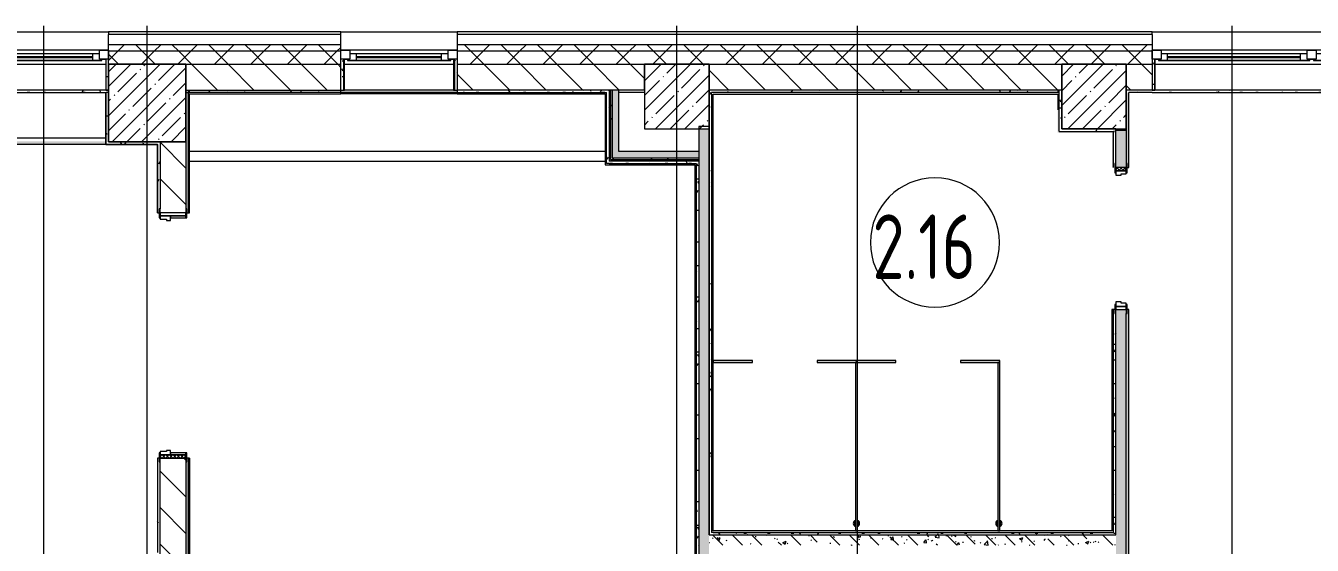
# Model space of a CAD drawing. Header units: millimetres. Extents: x -625 to 415037, y -3642 to 102118.
# Drawn here: x 214292 to 224252, y 23374 to 27397 of the extents above; entities that cross this region are included whole.
import ezdxf

# ---------------------------------------------------------------- set-up
doc = ezdxf.new("R2010")
doc.units = ezdxf.units.MM
for name, color, linetype, lineweight in [('A-AREA-IDEN', 7, 'Continuous', 9), ('A-DOOR-FRAM-2', 7, 'Continuous', 5), ('A-GENM', 7, 'Continuous', 9), ('A-GENM-1', 7, 'Continuous', 20), ('A-GLAZ', 7, 'Continuous', 9), ('A-GLAZ-1', 7, 'Continuous', 5), ('A-WALL', 7, 'Continuous', 5), ('I-WALL', 7, 'Continuous', 5), ('S-COLS', 7, 'Continuous', 9), ('S-COLS-1', 7, 'Continuous', 5), ('Оси', 7, 'Continuous', 9)]:
    doc.layers.add(name, color=color, linetype=linetype, lineweight=lineweight)
doc.layers.add('A-AREA-PATT-2', color=7, linetype='Continuous', lineweight=5, true_color=0xcde0ef, transparency=1)
for name, color, linetype, lineweight, true_color in [('A-DOOR-1', 7, 'Continuous', 5, 0xc0c0c0), ('A-DOOR-FRAM-1', 7, 'Continuous', 5, 0xc0c0c0), ('A-WALL-1', 9, 'Continuous', 5, 0x808080), ('A-WALL-FNSH-1', 9, 'Continuous', 5, 0x808080)]:
    doc.layers.add(name, color=color, linetype=linetype, lineweight=lineweight, true_color=true_color)
doc.layers.get('A-DOOR-1').off()
doc.styles.add('СПДС', font='ГОСТ тип А.ttf', dxfattribs={"width": 0.9})
pattern_1 = [(45, (148772.12, -0.94), (-114.04925, 114.04925), []), (45, (148886.17, -0.94), (-114.04925, 114.04925), [201.612, -40.322, 6.706, -33.617])]
pattern_2 = [(135, (148772.12, -0.94), (-141.42136, -141.42136), [])]
pattern_3 = [(135, (148772.12, -0.94), (-150.8683, -150.8683), [213.36, -35.56, 7.112, -35.56]), (135, (148772.12, 149.83), (-150.8683, -150.8683), []), (50, (148772.12, -0.94), (255.05767, -22.3145), [26.67, -293.37]), (355, (148772.12, -0.94), (-49.3404, 267.4791), [21.336, -234.696]), (100.451, (148793.38, -2.8), (205.7195, 245.16356), [22.666, -249.326]), (46.184, (148772.12, 70.18), (379.511, -58.86), [40.005, -440.055]), (96.636, (148803.75, 65.27), (332.3634, 346.3991), [33.999, -373.989]), (351.184, (148772.12, 70.18), (332.3669, 346.3953), [32.004, -352.044]), (21, (148807.68, 52.4), (212.26017, -143.1711), [26.67, -293.37]), (326, (148807.68, 52.4), (86.5224, 257.8632), [21.336, -234.696]), (71.451, (148825.37, 40.47), (298.78395, 114.6901), [22.666, -249.326]), (37.5, (148772.12, -0.94), (4.32385, 118.37751), [6.706, -225.146, 6.706, -231.546, -235.585]), (37.5, (148772.12, -0.94), (4.32385, 118.37751), [-470.103, 6.706, -228.879]), (7.5, (148772.12, -0.94), (93.54758, 140.2533), [6.706, -129.134, 6.706, -219.812, -89.789]), (7.5, (148772.12, -0.94), (93.54758, 140.2533), [-362.356, 6.706, -83.083]), (327.5, (148692.82, -0.94), (189.82734, -8.02019), [6.706, -82.194, 6.706, -270.662, -368.046]), (327.5, (148692.82, -0.94), (189.82734, -8.02019), [-366.268, 6.706, -361.34]), (317.5, (148657.26, -0.94), (207.38114, 35.59764), [6.706, -108.864, 6.706, -177.495, -261.366]), (317.5, (148657.26, -0.94), (207.38114, 35.59764), [-299.771, 6.706, -254.66])]
pattern_4 = [(45, (148772.12, -0.94), (-141.42136, 141.42136), []), (135, (148772.12, -0.94), (-141.42136, -141.42136), [])]
pattern_5 = [(0, (148772.123, -0.94), (243.84, 60.96), [20.117, -162.763, 20.117, -162.763, -975.36]), (0, (148772.123, -0.94), (243.84, 60.96), [-365.76, 20.117, -345.643, 20.117, -162.763, -426.72]), (0, (148772.123, -0.94), (243.84, 60.96), [-914.4, 20.117, -101.803, 20.117, -284.683]), (120, (148863.563, 29.54), (-174.71291, 180.691634), [20.117, -162.763, 20.117, -162.763, -975.36]), (120, (148863.563, 29.54), (-174.71291, 180.691634), [-365.76, 20.117, -345.643, 20.117, -162.763, -426.72]), (120, (148863.563, 29.54), (-174.71291, 180.691634), [-914.4, 20.117, -101.803, 20.117, -284.683]), (240, (148894.043, 151.46), (-69.12709, -241.651634), [20.117, -162.763, 20.117, -162.763, -975.36]), (240, (148894.043, 151.46), (-69.12709, -241.651634), [-365.76, 20.117, -345.643, 20.117, -162.763, -426.72]), (240, (148894.043, 151.46), (-69.12709, -241.651634), [-914.4, 20.117, -101.803, 20.117, -284.683])]
pattern_6 = [(45, (148772.12, -0.94), (-212.132, 212.132), []), (135, (148772.12, -0.94), (-212.132, -212.132), [])]

# ---------------------------------------------------------------- blocks, each defined once
blk = doc.blocks.new('110_Дверь_СКБ_1Ст_Внутренняя1 - Д-4 1100x2100h_су мгн-32391219-Объем проектирования 2 этажа')
at = {"layer": 'A-DOOR-FRAM-2'}
h = blk.add_hatch(dxfattribs=at)
h.set_pattern_fill('FP_200', color=256, style=0, pattern_type=2)
h.set_pattern_definition([(45, (-371.384, 104.685), (-14.1421, 14.1421), []), (135, (-371.384, 104.685), (-14.1421, -14.1421), [])])
h.paths.add_polyline_path([(-512.5, -39.7), (-512.5, 40), (-537.5, 40), (-537.5, -40), (-512.5, -40)])
at = {"layer": 'A-DOOR-FRAM-1'}
for p, q in [((-497.5, 48), (-567.5, 48)), ((-567.5, 48), (-567.5, 40)), ((-567.5, 40), (-497.5, 40)), ((-512.5, 40), (-537.5, 40)), ((-537.5, 40), (-537.5, -40)), ((-487.5, 40), (-512.5, 40)), ((-512.5, 40), (-512.5, -40)), ((-512.5, -40), (-512.5, 40)), ((-497.5, 40), (-512.5, 40)), ((-512.5, 40), (-512.5, 39)), ((-512.5, 39), (-497.5, 39)), ((-497.5, 40), (-497.5, 48)), ((-497.5, 39), (-497.5, 40)), ((-487.5, 0), (-487.5, 40)), ((-477.5, 0), (-487.5, 0)), ((-477.5, -40), (-477.5, 0)), ((512.5, 0), (502.5, 0)), ((502.5, 0), (502.5, -40)), ((512.5, 40), (512.5, 0)), ((537.5, 40), (512.5, 40)), ((592.5, 48), (522.5, 48)), ((522.5, 48), (522.5, 40)), ((537.5, 40), (522.5, 40)), ((522.5, 40), (522.5, 39)), ((522.5, 40), (592.5, 40)), ((522.5, 39), (537.5, 39)), ((537.5, -40), (537.5, 40)), ((562.5, 40), (537.5, 40)), ((537.5, 40), (537.5, -40)), ((537.5, 39), (537.5, 40)), ((562.5, -40), (562.5, 40)), ((592.5, 40), (592.5, 48)), ((-497.5, -40), (-567.5, -40)), ((-567.5, -40), (-567.5, -48)), ((-567.5, -48), (-497.5, -48)), ((-537.5, -40), (-512.5, -40)), ((-497.5, -39), (-512.5, -39)), ((-512.5, -39), (-512.5, -40)), ((-512.5, -40), (-477.5, -40)), ((-512.5, -40), (-497.5, -40)), ((-497.5, -40), (-497.5, -39)), ((-497.5, -48), (-497.5, -40)), ((502.5, -40), (537.5, -40)), ((537.5, -39), (522.5, -39)), ((522.5, -39), (522.5, -40)), ((522.5, -40), (537.5, -40)), ((592.5, -40), (522.5, -40)), ((522.5, -40), (522.5, -48)), ((522.5, -48), (592.5, -48)), ((537.5, -40), (537.5, -39)), ((537.5, -40), (562.5, -40)), ((592.5, -48), (592.5, -40))]:
    blk.add_line(p, q, dxfattribs=at)
blk = doc.blocks.new('110_Дверь_СКБ_2Ст - Д-10 1800x2100h_Актовый зал EI30-32403870-Объем проектирования 2 этажа')
at = {"layer": 'A-DOOR-FRAM-2'}
h = blk.add_hatch(dxfattribs=at)
h.set_pattern_fill('FP_115', color=256, style=0, pattern_type=2)
h.set_pattern_definition([(45, (-771.384, 164.685), (-14.1421, 14.1421), []), (135, (-771.384, 164.685), (-14.1421, -14.1421), [])])
h.paths.add_polyline_path([(-937.5, 56.4), (-937.5, -100), (-912.5, -100), (-912.5, 100), (-937.5, 100), (-937.5, 86.4)])
at = {"layer": 'A-DOOR-FRAM-1'}
for p, q in [((-897.5, 108), (-967.5, 108)), ((-967.5, 108), (-967.5, 100)), ((-967.5, 100), (-897.5, 100)), ((-912.5, 100), (-937.5, 100)), ((-937.5, 100), (-937.5, -100)), ((-887.5, 100), (-912.5, 100)), ((-912.5, 100), (-912.5, 20)), ((-912.5, -100), (-912.5, 100)), ((-897.5, 100), (-897.5, 108)), ((-887.5, 50), (-887.5, 100)), ((912.5, 100), (912.5, 50)), ((937.5, 100), (912.5, 100)), ((992.5, 108), (922.5, 108)), ((922.5, 108), (922.5, 100)), ((922.5, 100), (992.5, 100)), ((937.5, 20), (937.5, 100)), ((962.5, 100), (937.5, 100)), ((937.5, 100), (937.5, -100)), ((962.5, -100), (962.5, 100)), ((992.5, 100), (992.5, 108)), ((-912.5, 20), (-877.5, 20)), ((-897.5, 20), (-912.5, 20)), ((-912.5, 20), (-912.5, -100)), ((-897.5, -100), (-897.5, 20)), ((-877.5, 50), (-887.5, 50)), ((-877.5, 20), (-877.5, 50)), ((912.5, 50), (902.5, 50)), ((902.5, 50), (902.5, 20)), ((902.5, 20), (937.5, 20)), ((937.5, 20), (922.5, 20)), ((922.5, 20), (922.5, -100)), ((937.5, -100), (937.5, 20)), ((-897.5, -100), (-967.5, -100)), ((-967.5, -100), (-967.5, -108)), ((-967.5, -108), (-897.5, -108)), ((-937.5, -100), (-912.5, -100)), ((-912.5, -100), (-897.5, -100)), ((-897.5, -108), (-897.5, -100)), ((922.5, -100), (937.5, -100)), ((992.5, -100), (922.5, -100)), ((922.5, -100), (922.5, -108)), ((922.5, -108), (992.5, -108)), ((937.5, -100), (962.5, -100)), ((992.5, -108), (992.5, -100))]:
    blk.add_line(p, q, dxfattribs=at)
blk = doc.blocks.new('120_Окно_СКБ_1Ст - 120_Окно_СКБ_1Ст 900х2500_h_-19906774-Объем проектирования 2 этажа')
at = {"layer": 'A-GLAZ'}
for p, q in [((-450, -75), (-450, -5)), ((-450, -5), (-380, -5)), ((-380, -75), (-450, -75)), ((-380, -75), (-400, -75)), ((-400, -75), (-400, -85)), ((-400, -85), (400, -85)), ((400, -85), (-400, -85)), ((-380, -5), (-380, -75)), ((380, -35), (-380, -35)), ((-380, -35), (-380, -75)), ((-330, -85), (-330, -35)), ((330, -85), (330, -35)), ((380, -75), (380, -5)), ((380, -5), (450, -5)), ((380, -75), (380, -35)), ((450, -75), (380, -75)), ((400, -75), (380, -75)), ((400, -85), (400, -75)), ((450, -5), (450, -75))]:
    blk.add_line(p, q, dxfattribs=at)
at = {"layer": 'A-GLAZ-1'}
for p, q in [((450, -5), (-450, -5)), ((-430, -75), (-400, -75)), ((-330, -55), (330, -55)), ((330, -65), (-330, -65)), ((400, -75), (430, -75))]:
    blk.add_line(p, q, dxfattribs=at)
blk = doc.blocks.new('120_Окно_СКБ_1Ст - 120_Окно_СКБ_1Ст 900х2500_h_-V389-Объем проектирования 2 этажа')
at = {"layer": 'A-GLAZ'}
for p, q in [((-450, -75), (-450, -5)), ((-450, -5), (-380, -5)), ((-380, -75), (-450, -75)), ((-380, -75), (-400, -75)), ((-400, -75), (-400, -85)), ((-400, -85), (400, -85)), ((400, -85), (-400, -85)), ((-380, -5), (-380, -75)), ((380, -35), (-380, -35)), ((-380, -35), (-380, -75)), ((-330, -85), (-330, -35)), ((330, -85), (330, -35)), ((380, -75), (380, -5)), ((380, -5), (450, -5)), ((380, -75), (380, -35)), ((450, -75), (380, -75)), ((400, -75), (380, -75)), ((400, -85), (400, -75)), ((450, -5), (450, -75))]:
    blk.add_line(p, q, dxfattribs=at)
at = {"layer": 'A-GLAZ-1'}
for p, q in [((450, -5), (-450, -5)), ((-421, -75), (-400, -75)), ((-330, -55), (330, -55)), ((330, -65), (-330, -65)), ((400, -75), (421, -75))]:
    blk.add_line(p, q, dxfattribs=at)
blk = doc.blocks.new('120_Окно_СКБ_2Ст - 120_Окно_СКБ_2Ст 2100х2400 _мал створка справа_-19092174-Объем проектирования 2 этажа')
at = {"layer": 'A-GLAZ'}
for p, q in [((-1050, -75), (-1050, -5)), ((-1050, -5), (-980, -5)), ((-980, -75), (-1050, -75)), ((-980, -75), (-1000, -75)), ((-1000, -75), (-1000, -85)), ((-1000, -85), (170, -85)), ((170, -85), (-1000, -85)), ((-980, -5), (-980, -75)), ((150, -35), (-980, -35)), ((-980, -35), (-980, -75)), ((-930, -85), (-930, -35)), ((100, -85), (100, -35)), ((150, -75), (150, -5)), ((150, -5), (220, -5)), ((150, -75), (150, -35)), ((220, -75), (150, -75)), ((170, -75), (150, -75)), ((170, -85), (170, -75)), ((220, -75), (200, -75)), ((200, -75), (200, -85)), ((200, -85), (1000, -85)), ((1000, -85), (200, -85)), ((220, -5), (220, -75)), ((980, -35), (220, -35)), ((220, -35), (220, -75)), ((270, -85), (270, -35)), ((930, -85), (930, -35)), ((980, -75), (980, -5)), ((980, -5), (1050, -5)), ((980, -75), (980, -35)), ((1050, -75), (980, -75)), ((1000, -75), (980, -75)), ((1000, -85), (1000, -75)), ((1050, -5), (1050, -75))]:
    blk.add_line(p, q, dxfattribs=at)
at = {"layer": 'A-GLAZ-1'}
for p, q in [((1050, -5), (-1050, -5)), ((-1030, -75), (-1000, -75)), ((-930, -55), (100, -55)), ((100, -65), (-930, -65)), ((170, -75), (200, -75)), ((270, -55), (930, -55)), ((930, -65), (270, -65)), ((1000, -75), (1030, -75))]:
    blk.add_line(p, q, dxfattribs=at)
blk = doc.blocks.new('131_Сантехническая перегородка_Дверь - СД-1-V494-Объем проектирования 2 этажа')
at = {"layer": 'A-GENM'}
for points in [[(305.2, -8), (305.2, 8), (0, 8), (0, -8)], [(1110.4, -8), (1110.4, 8), (805.2, 8), (805.2, -8), (1102.4, -8)]]:
    blk.add_hatch(color=256, dxfattribs=at).paths.add_polyline_path(points)
at = {"layer": 'A-GENM-1'}
for p, q in [((305.2, 8), (0, 8)), ((0, 8), (0, -8)), ((305.2, -8), (305.2, 8)), ((1110.4, 8), (805.2, 8)), ((805.2, 8), (805.2, -8)), ((1110.4, -8), (1110.4, 8)), ((0, -8), (305.2, -8)), ((805.2, -8), (1110.4, -8))]:
    blk.add_line(p, q, dxfattribs=at)
blk = doc.blocks.new('131_Сантехническая перегородка - СП-4-29831414-Объем проектирования 2 этажа')
at = {"layer": 'A-GENM'}
blk.add_hatch(color=256, dxfattribs=at).paths.add_polyline_path([(1053.1, 8), (25.5, 8), (25.5, -8), (1330, -8), (1330, 8)])
at = {"layer": 'A-GENM', "flags": 128}
for points in [[(97, 8), (96.7, 8.5), (96.3, 9), (95.9, 9.5), (95.5, 9.9), (95.1, 10.4), (94.7, 10.8), (94.3, 11.2), (93.8, 11.6), (93.3, 12), (92.9, 12.3), (92.4, 12.7), (91.8, 13), (91.3, 13.3), (90.8, 13.6), (90.2, 13.8), (89.7, 14), (89.1, 14.3), (88.5, 14.4), (88, 14.6), (87.4, 14.7), (86.8, 14.9), (86.2, 14.9), (85.6, 15), (85, 15.1), (84.4, 15.1), (83.8, 15.1), (83.2, 15), (82.6, 15), (82, 14.9), (81.4, 14.8), (80.8, 14.7), (80.2, 14.5), (79.6, 14.4), (79.1, 14.2), (78.5, 13.9), (77.9, 13.7), (77.4, 13.4), (76.9, 13.2), (76.4, 12.9), (75.8, 12.5), (75.3, 12.2), (74.9, 11.8), (74.4, 11.4), (74, 11), (73.5, 10.6), (73.1, 10.2), (72.7, 9.7), (72.3, 9.3), (72, 8.8), (71.6, 8.3), (71.4, 8)], [(71.4, -8), (71.8, -8.5), (72.1, -9), (72.5, -9.5), (72.9, -9.9), (73.3, -10.4), (73.7, -10.8), (74.1, -11.2), (74.6, -11.6), (75.1, -12), (75.6, -12.3), (76.1, -12.7), (76.6, -13), (77.1, -13.3), (77.6, -13.6), (78.2, -13.8), (78.7, -14), (79.3, -14.3), (79.9, -14.4), (80.5, -14.6), (81.1, -14.7), (81.6, -14.9), (82.2, -14.9), (82.8, -15), (83.4, -15.1), (84, -15.1), (84.6, -15.1), (85.2, -15), (85.8, -15), (86.4, -14.9), (87, -14.8), (87.6, -14.7), (88.2, -14.5), (88.8, -14.4), (89.4, -14.2), (89.9, -13.9), (90.5, -13.7), (91, -13.4), (91.6, -13.2), (92.1, -12.9), (92.6, -12.5), (93.1, -12.2), (93.6, -11.8), (94, -11.4), (94.5, -11), (94.9, -10.6), (95.3, -10.2), (95.7, -9.7), (96.1, -9.3), (96.5, -8.8), (96.8, -8.3), (97, -8)]]:
    blk.add_lwpolyline(points, dxfattribs=at)
at = {"layer": 'A-GENM'}
for radius, start, end in [(24.6, 19.91127, 160.08873), (17.6, 28.97309, 151.02691), (15.1, 33.78108, 146.21892), (24.6, 199.91127, 340.08873), (17.6, 208.97309, 331.02691), (15.1, 213.78108, 326.21892)]:
    blk.add_arc((84.2, 0), radius, start, end, dxfattribs=at)
at = {"layer": 'A-GENM-1'}
for p, q in [((1330, 8), (25.5, 8)), ((25.5, 8), (25.5, -8)), ((1330, -8), (1330, 8)), ((25.5, -8), (1330, -8))]:
    blk.add_line(p, q, dxfattribs=at)
blk = doc.blocks.new('Зашивка приборов отопления29 - Зашивка приборов отопления-33323054-Объем проектирования 2 этажа')
at = {"layer": 'A-WALL'}
for p, q in [((70006.6, 26425), (66789, 26425)), ((66789, 26350), (70006.6, 26350))]:
    blk.add_line(p, q, dxfattribs=at)
blk = doc.blocks.new('Марка_Помещения - Номер-25198446-Объем проектирования 2 этажа')
at = {"layer": 'A-AREA-IDEN'}
for start, end in [(360, 180), (180, 360)]:
    blk.add_arc((0, 0), 2.5, start, end, dxfattribs=at)

msp = doc.modelspace()

# ---------------------------------------------------------------- hatches: boundary and pattern name
at = {"layer": 'A-AREA-PATT-2'}
h = msp.add_hatch(color=256, dxfattribs=at)
h.paths.add_polyline_path([(219613.1, 23479.6), (222706.6, 23479.6), (222706.6, 25199.1), (222701.1, 25199.1), (222701.1, 23485.1), (219613.1, 23485.9), (219613.1, 26868.1), (222281.1, 26868.1), (222281.9, 26568.1), (222701.1, 26568.1), (222701.1, 26299.1), (222706.6, 26299.1), (222706.6, 26573.6), (222286.6, 26573.6), (222286.6, 26873.6), (219607.6, 26873.6), (219607.6, 23479.6)])
h.paths.add_polyline_path([(221833.9, 23521.7), (221840.3, 23523.8), (221849.3, 23536.1), (221847, 23554.4), (221838.3, 23564.3), (221833.9, 23563.7), (221833.9, 23555.5), (221836.5, 23554.4), (221840.9, 23543.8), (221833.9, 23523.8)])
h.paths.add_polyline_path([(220731.5, 23521.7), (220738, 23523.8), (220746.9, 23536.1), (220744.7, 23554.4), (220735.9, 23564.3), (220731.5, 23563.7), (220731.5, 23555.5), (220734.1, 23554.4), (220738.6, 23543.8), (220731.5, 23523.8)])
h.paths.add_polyline_path([(221817.9, 23521.7), (221817.9, 23532), (221814.4, 23535), (221810.8, 23543.8), (221817.9, 23565.8), (221811.4, 23563.7), (221802.5, 23551.4), (221804.7, 23533.1), (221813.4, 23523.2)])
h.paths.add_polyline_path([(220715.5, 23521.7), (220715.5, 23532), (220712.1, 23535), (220708.4, 23543.8), (220715.5, 23565.8), (220709, 23563.7), (220700.1, 23551.4), (220702.3, 23533.1), (220711.1, 23523.2)])
h = msp.add_hatch(color=256, dxfattribs=at)
h.paths.add_polyline_path([(209567.6, 26478.1), (214911.6, 26479.1), (214911.6, 26503.1), (209553.1, 26503.1), (209553.5, 26478.1), (209562, 26478.1)])
h.paths.add_polyline_path([(205726.7, 26478.1), (208911.6, 26479.5), (208911.1, 26503.1), (203552.6, 26503.1), (203551.6, 26478.6), (205721.2, 26478.1)])
h.paths.add_polyline_path([(197553.4, 26478.1), (202911.1, 26478.6), (202911.1, 26503.1), (197553.4, 26503.1), (197553.4, 26478.6)])
h.paths.add_polyline_path([(194055.1, 26479.1), (196911.6, 26479.1), (196911.6, 26504.1), (191553.1, 26504.1), (191553.1, 26479.1), (193693.7, 26479.1)])
h = msp.add_hatch(color=256, dxfattribs=at)
h.paths.add_polyline_path([(217544, 18823.6), (219477.6, 18823.6), (219477.6, 20624.6), (219057.6, 20624.6), (219057.6, 21173.6), (219477.6, 21173.6), (219477.6, 22674.6), (219057.6, 22674.6), (219057.6, 23223.6), (219477.6, 23223.6), (219477.6, 26324.6), (218783.2, 26324.6), (218783.2, 26349.1), (218778.7, 26346.8), (218778.7, 26320.1), (219473.1, 26320.1), (219473.1, 23228.1), (219053.1, 23227.6), (219053.5, 22670.1), (219473.1, 22670.1), (219473.1, 21178.1), (219053.1, 21178.1), (219053.1, 20620.1), (219473.1, 20620.1), (219473.1, 18828.1), (215561.1, 18828.5), (215561.1, 24049.1), (215556.6, 24049.1), (215556.6, 18823.6), (217417.1, 18823.6)])
h.paths.add_polyline_path([(215561.1, 25949.1), (215561.1, 26349.1), (215556.6, 26349.1), (215556.6, 25949.1)])
at = {"layer": 'A-WALL'}
h = msp.add_hatch(dxfattribs=at)
h.set_pattern_fill('FP_24', color=256, style=0, pattern_type=2)
h.set_pattern_definition(pattern_4)
h.paths.add_polyline_path([(233082.8, 27199.1), (241932.1, 27199.1), (241932.1, 27249.1), (229122.1, 27249.1), (229122.1, 27199.1), (232972.1, 27199.1)])
h.paths.add_polyline_path([(226462.1, 27199.1), (226622.1, 27199.1), (226622.1, 27249.1), (225112.1, 27249.1), (225112.1, 27199.1), (226442.1, 27199.1)])
h.paths.add_polyline_path([(222281.1, 27199.1), (223012.1, 27199.1), (223012.1, 27249.1), (217632.1, 27249.1), (217632.1, 27199.1), (221880.4, 27199.1)])
h.paths.add_polyline_path([(214032.1, 27199.1), (214032.1, 27249.1), (212952.1, 27249.1), (212952.1, 27199.1), (213930.3, 27199.1)])
h.paths.add_polyline_path([(214932.1, 27199.1), (216732.1, 27199.1), (216732.1, 27249.1), (214932.1, 27249.1)])
h.paths.add_polyline_path([(209812.1, 27199.1), (209812.1, 27249.1), (208632.1, 27249.1), (208632.1, 27199.1), (209593.9, 27199.1)])
h.paths.add_polyline_path([(203553.1, 27199.1), (203782, 27199.1), (203782, 27249.1), (202632.3, 27249.1), (202632.3, 27199.1), (203552.1, 27199.1)])
h.paths.add_polyline_path([(204682, 27199.1), (205932.1, 27199.1), (205932.1, 27249.1), (204682, 27249.1)])
h.paths.add_polyline_path([(199475.6, 27199.1), (199532.3, 27199.1), (199532.3, 27249.1), (198432.4, 27249.1), (198432.4, 27199.1), (199136.9, 27199.1)])
h.paths.add_polyline_path([(197532.1, 27199.1), (197532.4, 27199.1), (197532.1, 27249.1), (196279.1, 27249.1), (196279.1, 27199.1), (197307.4, 27199.1)])
h.paths.add_polyline_path([(192971, 27199.1), (193179.1, 27199.1), (193179.1, 27249.1), (190782.1, 27249.1), (190782.1, 27199.1), (191553.1, 27199.1)])
h = msp.add_hatch(dxfattribs=at)
h.set_pattern_fill('FP_24', color=256, style=0, pattern_type=2)
h.set_pattern_definition(pattern_4)
h.paths.add_polyline_path([(241394.2, 27099.1), (241832.1, 27099.1), (241832.1, 27199.1), (229122.1, 27199.1), (229122.1, 27099.1), (240671.5, 27099.1)])
h.paths.add_polyline_path([(226022.1, 27099.1), (226622.1, 27099.1), (226622.1, 27199.1), (225112.1, 27199.1), (225112.1, 27099.1), (225522.1, 27099.1)])
h.paths.add_polyline_path([(208932.1, 27099.1), (209812.1, 27099.1), (209812.1, 27199.1), (208632.1, 27199.1), (208632.1, 27099.1), (208912.1, 27099.1)])
h.paths.add_polyline_path([(205632.6, 27099.1), (205932.1, 27099.1), (205932.1, 27199.1), (204682, 27199.1), (204682, 27099.1), (205257.5, 27099.1)])
h.paths.add_polyline_path([(212952.1, 27099.1), (214032.1, 27099.1), (214032.1, 27199.1), (212952.1, 27199.1), (212952.1, 27169.1)])
h.paths.add_polyline_path([(214932.1, 27099.1), (216732.1, 27099.1), (216732.1, 27199.1), (214932.1, 27199.1), (214932.1, 27099.9)])
h.paths.add_polyline_path([(203782, 27099.1), (203782, 27199.1), (202632.3, 27199.1), (202632.3, 27099.1), (203553.1, 27099.1)])
h.paths.add_polyline_path([(190932.1, 27099.1), (193179.1, 27099.1), (193179.1, 27199.1), (190832.1, 27199.1), (190832.1, 27099.1)])
h.paths.add_polyline_path([(196279.1, 27099.1), (197532.4, 27099.1), (197532.1, 27199.1), (196279.1, 27199.1), (196279.1, 27139.1)])
h.paths.add_polyline_path([(222812.1, 27099.1), (223012.1, 27099.1), (223012.1, 27199.1), (217632.1, 27199.1), (217632.1, 27099.1), (222603.1, 27099.1)])
h.paths.add_polyline_path([(198432.4, 27099.1), (199532.3, 27099.1), (199532.3, 27199.1), (198432.4, 27199.1)])
at = {"layer": 'I-WALL'}
h = msp.add_hatch(dxfattribs=at)
h.set_pattern_fill('FP_23', color=256, style=0, pattern_type=2)
h.set_pattern_definition(pattern_2)
h.paths.add_polyline_path([(221669.4, 26899.1), (222312.1, 26899.1), (222312.1, 27099.1), (219582.1, 27099.1), (219582.1, 26899.1), (221519, 26899.1)])
h.paths.add_polyline_path([(208632.1, 26899.1), (208932.1, 26899.1), (208932.1, 27099.1), (208632.1, 27099.1), (208632.1, 26900)])
h.paths.add_polyline_path([(205257.5, 26899.1), (205932.1, 26899.1), (205932.1, 27099.1), (204682, 27099.1), (204682, 26899.1)])
h.paths.add_polyline_path([(232841.8, 26899.1), (232972.1, 26899.1), (232972.1, 27099.1), (229922.1, 27099.1), (229922.1, 26899.1), (232797.5, 26899.1)])
h.paths.add_polyline_path([(209553.1, 26899.1), (209832.1, 26899.1), (209832.1, 27099.1), (209532.1, 27099.1), (209532.1, 26899.1), (209552.1, 26899.1)])
h.paths.add_polyline_path([(212932.1, 26899.1), (214032.1, 26899.1), (214032.1, 27099.1), (212932.1, 27099.1), (212932.1, 27017.8)])
h.paths.add_polyline_path([(215532.1, 26899.1), (216732.1, 26899.1), (216732.1, 27099.1), (215532.1, 27099.1)])
h.paths.add_polyline_path([(217632.1, 26899.1), (219082.1, 26899.1), (219082.1, 27099.1), (217632.1, 27099.1), (217632.1, 27031.1)])
h.paths.add_polyline_path([(229401.1, 26899.1), (229422.1, 26899.1), (229422.1, 27099.1), (229122.1, 27099.1), (229122.1, 26899.1)])
h.paths.add_polyline_path([(203552.1, 26899.1), (203782, 26899.1), (203782, 27099.1), (203532.1, 27099.1), (203532.1, 26899.1)])
h.paths.add_polyline_path([(226442.1, 26899.1), (226622.1, 26899.1), (226622.1, 27099.1), (226022.1, 27099.1), (226022.1, 26899.1), (226362.1, 26899.1)])
h.paths.add_polyline_path([(199475.6, 26899.1), (199532.3, 26899.1), (199532.3, 27099.1), (199136.9, 27099.1), (199136.9, 26899.1)])
h.paths.add_polyline_path([(225522.1, 26899.1), (225522.1, 27099.1), (225112.1, 27099.1), (225112.1, 26899.1), (225494, 26899.1)])
h.paths.add_polyline_path([(202632.3, 26899.1), (202932.1, 26899.1), (202932.1, 27099.1), (202632.3, 27099.1), (202632.3, 27014.9)])
h.paths.add_polyline_path([(223012.1, 26899.1), (223012.1, 27099.1), (222812.1, 27099.1), (222812.1, 26899.1), (222832.1, 26899.1)])
h = msp.add_hatch(dxfattribs=at)
h.set_pattern_fill('FP_191', color=256, style=0, pattern_type=2)
h.set_pattern_definition(pattern_5)
h.paths.add_polyline_path([(214932.1, 26899.1), (214932.1, 27139.1), (214912.1, 27139.1), (214912.1, 26899.1)])
h = msp.add_hatch(dxfattribs=at)
h.set_pattern_fill('FP_191', color=256, style=0, pattern_type=2)
h.set_pattern_definition(pattern_5)
h.paths.add_polyline_path([(216732.1, 26899.1), (216752.1, 26899.1), (216752.1, 27139.1), (216732.1, 27139.1), (216732.1, 27060.5)])
h = msp.add_hatch(dxfattribs=at)
h.set_pattern_fill('FP_191', color=256, style=0, pattern_type=2)
h.set_pattern_definition(pattern_5)
h.paths.add_polyline_path([(217612.1, 26899.1), (217632.1, 26899.1), (217632.1, 27139.1), (217612.1, 27139.1), (217612.1, 27031.7)])
h = msp.add_hatch(dxfattribs=at)
h.set_pattern_fill('FP_191', color=256, style=0, pattern_type=2)
h.set_pattern_definition(pattern_5)
h.paths.add_polyline_path([(223032.1, 26899.1), (223032.1, 27139.1), (223012.1, 27139.1), (223012.1, 26899.1)])
h = msp.add_hatch(dxfattribs=at)
h.set_pattern_fill('FP_191', color=256, style=0, pattern_type=2)
h.set_pattern_definition(pattern_5)
h.paths.add_polyline_path([(211762.1, 26879.1), (214912.1, 26879.1), (214912.1, 26899.1), (209532.1, 26899.1), (209532.1, 26879.1), (211039.4, 26879.1)])
h = msp.add_hatch(dxfattribs=at)
h.set_pattern_fill('FP_191', color=256, style=0, pattern_type=2)
h.set_pattern_definition(pattern_5)
h.paths.add_polyline_path([(214932.1, 26499.1), (214932.1, 26899.1), (214912.1, 26899.1), (214912.1, 26499.1), (214930.5, 26499.1)])
h = msp.add_hatch(dxfattribs=at)
h.set_pattern_fill('FP_191', color=256, style=0, pattern_type=2)
h.set_pattern_definition(pattern_5)
h.paths.add_polyline_path([(218787.7, 26879.1), (218807.7, 26879.1), (218807.7, 26899.1), (217632.1, 26899.1), (217632.1, 26879.1), (218266.7, 26879.1)])
h.paths.add_polyline_path([(215552.1, 26879.1), (216732.1, 26879.1), (216732.1, 26899.1), (215532.1, 26899.1), (215532.1, 26879.1)])
h = msp.add_hatch(dxfattribs=at)
h.set_pattern_fill('FP_192', color=256, style=0, pattern_type=2)
h.set_pattern_definition(pattern_6)
h.paths.add_polyline_path([(218820.2, 26361.6), (218820.2, 26899.1), (218807.7, 26899.1), (218807.7, 26361.6), (218817.1, 26361.6)])
h = msp.add_hatch(dxfattribs=at)
h.set_pattern_fill('FP_192', color=256, style=0, pattern_type=2)
h.set_pattern_definition(pattern_6)
h.paths.add_polyline_path([(218820.2, 26374.1), (218832.7, 26374.1), (218832.7, 26899.1), (218820.2, 26899.1), (218820.2, 26374.3)])
for points in [[(218832.7, 26424.1), (218882.7, 26424.1), (218882.7, 26899.1), (218832.7, 26899.1), (218832.7, 26428.1)], [(218989.4, 26374.1), (219502.1, 26374.1), (219502.1, 26424.1), (218832.7, 26424.1), (218832.7, 26374.1)]]:
    msp.add_hatch(color=256, dxfattribs=at).paths.add_polyline_path(points)
h = msp.add_hatch(dxfattribs=at)
h.set_pattern_fill('FP_191', color=256, style=0, pattern_type=2)
h.set_pattern_definition(pattern_5)
h.paths.add_polyline_path([(221519, 26879.1), (222281.7, 26880), (222292.1, 26899.1), (219582.1, 26899.1), (219582.1, 26879.1), (221157.6, 26879.1)])
h = msp.add_hatch(dxfattribs=at)
h.set_pattern_fill('FP_191', color=256, style=0, pattern_type=2)
h.set_pattern_definition(pattern_5)
h.paths.add_polyline_path([(222312.1, 26599.1), (222312.1, 26899.1), (222292.1, 26898.2), (222292.1, 26599.1)])
h = msp.add_hatch(dxfattribs=at)
h.set_pattern_fill('FP_191', color=256, style=0, pattern_type=2)
h.set_pattern_definition(pattern_5)
h.paths.add_polyline_path([(222812.1, 26879.1), (225112.1, 26879.1), (225112.1, 26899.1), (222812.1, 26899.1), (222812.1, 26889.5)])
h = msp.add_hatch(dxfattribs=at)
h.set_pattern_fill('FP_191', color=256, style=0, pattern_type=2)
h.set_pattern_definition(pattern_5)
h.paths.add_polyline_path([(215532.1, 18799.1), (215552.1, 18799.1), (215552.1, 24049.1), (215540.1, 24049.1), (215540.1, 24019.1), (215532.1, 24019.1), (215532.1, 18819.1)])
h.paths.add_polyline_path([(215540.1, 25949.1), (215552.1, 25949.1), (215552.1, 26879.1), (215532.1, 26879.1), (215532.1, 25979.1), (215540.1, 25979.1)])
h = msp.add_hatch(dxfattribs=at)
h.set_pattern_fill('FP_191', color=256, style=0, pattern_type=2)
h.set_pattern_definition(pattern_5)
h.paths.add_polyline_path([(218787.7, 26329.1), (218807.7, 26329.1), (218807.7, 26879.1), (218787.7, 26879.1), (218787.7, 26345.6)])
h = msp.add_hatch(dxfattribs=at)
h.set_pattern_fill('FP_191', color=256, style=0, pattern_type=2)
h.set_pattern_definition(pattern_5)
h.paths.add_polyline_path([(219582.1, 23454.1), (219602.1, 23454.1), (219602.1, 26879.1), (219582.1, 26878.9), (219582.1, 23454.6)])
h = msp.add_hatch(dxfattribs=at)
h.set_pattern_fill('FP_191', color=256, style=0, pattern_type=2)
h.set_pattern_definition(pattern_5)
h.paths.add_polyline_path([(222832.1, 18799.1), (222832.1, 19539.1), (222820.1, 19539.1), (222820.1, 19509.1), (222812.1, 19509.1), (222812.1, 18799.1)])
h.paths.add_polyline_path([(222820.1, 20639.1), (222832.1, 20639.1), (222832.1, 25199.1), (222820.1, 25199.1), (222820.1, 25169.1), (222812.1, 25169.1), (222812.3, 20669.1), (222820.1, 20669.1)])
h.paths.add_polyline_path([(222832.1, 26299.1), (222832.1, 26879.1), (222812.1, 26878.1), (222812.1, 26329.1), (222820.1, 26329.1), (222820.1, 26299.1)])
h = msp.add_hatch(dxfattribs=at)
h.set_pattern_fill('FP_41', color=256, style=0, pattern_type=2)
h.set_pattern_definition(pattern_3)
h.paths.add_polyline_path([(219502.4, 21149.1), (219582.1, 21149.1), (219582.1, 22699.1), (219502.1, 22699.1), (219502.1, 21149.1)])
h.paths.add_polyline_path([(219546.6, 23199.1), (219582.1, 23199.1), (219582.1, 26616.6), (219576.9, 26599.1), (219502.1, 26599.1), (219502.1, 23199.1)])
h = msp.add_hatch(dxfattribs=at)
h.set_pattern_fill('FP_191', color=256, style=0, pattern_type=2)
h.set_pattern_definition(pattern_5)
h.paths.add_polyline_path([(222732.1, 26579.1), (222732.1, 26599.1), (222292.1, 26599.1), (222292.1, 26579.1), (222712.1, 26579.1)])
h = msp.add_hatch(dxfattribs=at)
h.set_pattern_fill('FP_191', color=256, style=0, pattern_type=2)
h.set_pattern_definition(pattern_5)
h.paths.add_polyline_path([(215285.1, 26479.1), (215312.1, 26479.1), (215312.1, 26499.1), (214912.1, 26499.1), (214912.1, 26479.1), (215014.4, 26479.1)])
h = msp.add_hatch(dxfattribs=at)
h.set_pattern_fill('FP_191', color=256, style=0, pattern_type=2)
h.set_pattern_definition(pattern_5)
h.paths.add_polyline_path([(215332.1, 23319.1), (215331.3, 24019.1), (215324.1, 24019.1), (215324.1, 24049.1), (215312.1, 24049.1), (215312.1, 23320.1)])
h.paths.add_polyline_path([(215312.1, 25949.1), (215324.1, 25949.1), (215324.1, 25979.1), (215332.1, 25979.1), (215332.1, 26499.1), (215312.1, 26478.1), (215312.1, 26084.8)])
h.paths.add_polyline_path([(215312.1, 26479.1), (215332.1, 26499.1), (215312.1, 26499.1)])
h = msp.add_hatch(dxfattribs=at)
h.set_pattern_fill('FP_23', color=256, style=0, pattern_type=2)
h.set_pattern_definition(pattern_2)
h.paths.add_polyline_path([(215532.1, 12299.1), (215532.1, 15174.1), (215332.1, 15174.1), (215332.1, 12299.1)])
h.paths.add_polyline_path([(215375.8, 16624.1), (215532.1, 16624.1), (215532.1, 16699.1), (215332.1, 16699.1), (215332.1, 16624.1)])
h.paths.add_polyline_path([(215395.3, 17299.1), (215532.1, 17299.1), (215532.1, 22699.1), (215332.1, 22699.1), (215332.1, 17299.1), (215389.3, 17299.1)])
h.paths.add_polyline_path([(215332.1, 23299.1), (215532.1, 23299.1), (215532.1, 24049.1), (215332.1, 24049.1), (215332.1, 23319.1)])
h.paths.add_polyline_path([(215429, 25949.1), (215532.1, 25949.1), (215532.1, 26499.1), (215332.1, 26499.1), (215332.1, 25949.1)])
h = msp.add_hatch(dxfattribs=at)
h.set_pattern_fill('FP_191', color=256, style=0, pattern_type=2)
h.set_pattern_definition(pattern_5)
h.paths.add_polyline_path([(222712.1, 23474.1), (222732.1, 23474.1), (222731.8, 25169.1), (222724.1, 25169.1), (222724.1, 25199.1), (222712.1, 25199.1), (222712.1, 23485.1)])
h.paths.add_polyline_path([(222712.1, 26299.1), (222724.1, 26299.1), (222724.1, 26329.1), (222732.1, 26329.1), (222732.1, 26579.1), (222712.1, 26577.2), (222712.1, 26568.1)])
h = msp.add_hatch(dxfattribs=at)
h.set_pattern_fill('FP_41', color=256, style=0, pattern_type=2)
h.set_pattern_definition(pattern_3)
h.paths.add_polyline_path([(222812.1, 19099.1), (222812.1, 19539.1), (222732.1, 19539.1), (222732.1, 19099.1), (222737.1, 19099.1)])
h.paths.add_polyline_path([(222812.1, 20639.1), (222812.1, 22699.1), (222732.1, 22699.1), (222732.1, 20639.1)])
h.paths.add_polyline_path([(222812.1, 23199.1), (222812.1, 25199.1), (222732.1, 25199.1), (222732.1, 23199.1), (222746, 23199.1)])
h.paths.add_polyline_path([(222732.1, 26299.1), (222812.1, 26299.1), (222812.1, 26586.6), (222732.1, 26586.6), (222732.1, 26329.1)])
h = msp.add_hatch(dxfattribs=at)
h.set_pattern_fill('FP_192', color=256, style=0, pattern_type=2)
h.set_pattern_definition(pattern_6)
h.paths.add_polyline_path([(218989.4, 26349.1), (219502.1, 26349.1), (219502.1, 26361.6), (218807.7, 26361.6), (218807.7, 26349.1), (218882.7, 26349.1)])
h = msp.add_hatch(dxfattribs=at)
h.set_pattern_fill('FP_191', color=256, style=0, pattern_type=2)
h.set_pattern_definition(pattern_5)
h.paths.add_polyline_path([(218903.2, 26329.1), (219502.1, 26329.1), (219501.6, 26349.1), (218807.7, 26349.1), (218807.7, 26329.1)])
h = msp.add_hatch(dxfattribs=at)
h.set_pattern_fill('FP_192', color=256, style=0, pattern_type=2)
h.set_pattern_definition(pattern_6)
h.paths.add_polyline_path([(218989.4, 26361.6), (219502.1, 26361.6), (219502.1, 26374.1), (218820.2, 26374.1), (218820.2, 26361.6), (218882.7, 26361.6)])
h = msp.add_hatch(dxfattribs=at)
h.set_pattern_fill('FP_191', color=256, style=0, pattern_type=2)
h.set_pattern_definition(pattern_5)
h.paths.add_polyline_path([(219482.1, 23219.1), (219502.1, 23219.1), (219502.1, 26329.1), (219482.1, 26329.1), (219482.1, 23219.5)])
h = msp.add_hatch(dxfattribs=at)
h.set_pattern_fill('FP_41', color=256, style=0, pattern_type=2)
h.set_pattern_definition(pattern_3)
h.paths.add_polyline_path([(222732.1, 23374.1), (222732.1, 23454.1), (219582.1, 23454.1), (219582.1, 23374.1), (222312.1, 23374.1)])
h = msp.add_hatch(dxfattribs=at)
h.set_pattern_fill('FP_191', color=256, style=0, pattern_type=2)
h.set_pattern_definition(pattern_5)
h.paths.add_polyline_path([(220796.3, 23454.1), (222732.1, 23454.1), (222732.1, 23474.1), (219602.1, 23474), (219602.1, 23454.1), (220434.9, 23454.1)])
at = {"layer": 'S-COLS-1'}
h = msp.add_hatch(dxfattribs=at)
h.set_pattern_fill('FP_1', color=256, style=0, pattern_type=2)
h.set_pattern_definition(pattern_1)
h.paths.add_polyline_path([(215375.8, 26499.1), (215532.1, 26499.1), (215532.1, 27099.1), (214932.1, 27099.1), (214932.6, 26499.1), (215332.1, 26499.1)])
h = msp.add_hatch(dxfattribs=at)
h.set_pattern_fill('FP_1', color=256, style=0, pattern_type=2)
h.set_pattern_definition(pattern_1)
h.paths.add_polyline_path([(219502.1, 26599.1), (219577.3, 26599.1), (219582.1, 26616.6), (219582.1, 27099.1), (219082.1, 27099.1), (219082.1, 26599.1)])
h = msp.add_hatch(dxfattribs=at)
h.set_pattern_fill('FP_1', color=256, style=0, pattern_type=2)
h.set_pattern_definition(pattern_1)
h.paths.add_polyline_path([(222812.1, 26599.1), (222812.1, 27099.1), (222312.1, 27099.1), (222312.1, 26599.1), (222603.1, 26599.1)])

# ---------------------------------------------------------------- linework, layer by layer
at = {"layer": 'A-WALL'}
for p, q in [((214032.1, 27349.1), (214932.1, 27349.1)), ((216732.1, 27329.1), (214932.1, 27329.1)), ((216732.1, 27349.1), (217632.1, 27349.1)), ((223012.1, 27329.1), (217632.1, 27329.1)), ((223012.1, 27349.1), (225112.1, 27349.1)), ((216732.1, 27249.1), (214932.1, 27249.1)), ((216732.1, 27199.1), (214932.1, 27199.1)), ((223012.1, 27249.1), (217632.1, 27249.1)), ((223012.1, 27199.1), (217632.1, 27199.1)), ((214932.1, 27099.1), (216732.1, 27099.1)), ((215532.1, 27099.1), (215532.1, 25979.1)), ((217632.1, 27099.1), (223012.1, 27099.1)), ((219082.1, 26899.1), (219082.1, 27099.1)), ((219582.1, 27099.1), (219582.1, 23454.1)), ((218807.7, 26899.1), (218807.7, 26349.1)), ((218820.2, 26899.1), (218820.2, 26361.6)), ((218832.7, 26899.1), (218832.7, 26374.1)), ((222312.1, 26899.1), (219582.1, 26899.1)), ((215552.1, 25949.1), (215552.1, 26879.1)), ((217632.1, 26879.1), (218787.7, 26879.1)), ((218787.7, 26329.1), (218787.7, 26879.1)), ((222292.1, 26879.1), (219602.1, 26879.1)), ((219502.1, 26616.6), (219502.1, 23199.1)), ((219582.1, 23454.1), (219582.1, 26616.6)), ((222732.1, 26329.1), (222732.1, 26599.1)), ((215332.1, 26499.1), (215332.1, 25979.1)), ((222292.1, 26579.1), (222712.1, 26579.1)), ((222712.1, 26299.1), (222712.1, 26579.1)), ((222812.1, 26586.6), (222812.1, 26329.1)), ((214912.1, 26479.1), (215312.1, 26479.1)), ((215312.1, 25949.1), (215312.1, 26479.1)), ((218807.7, 26329.1), (219482.1, 26329.1)), ((218820.2, 26361.6), (219502.1, 26361.6)), ((218832.7, 26374.1), (219502.1, 26374.1)), ((222712.1, 23474.1), (222712.1, 25199.1)), ((222732.1, 23454.1), (222732.1, 25169.1)), ((222812.1, 23199.1), (222812.1, 25169.1)), ((215332.1, 23299.1), (215332.1, 24019.1)), ((215532.1, 24019.1), (215532.1, 22699.1)), ((215552.1, 18819.1), (215552.1, 24049.1)), ((219582.1, 23454.1), (222732.1, 23454.1))]:
    msp.add_line(p, q, dxfattribs=at)
at = {"layer": 'A-WALL-1'}
for p, q in [((214932.1, 26499.1), (214932.1, 27329.1)), ((216732.1, 26879.1), (216732.1, 27329.1)), ((217632.1, 27329.1), (217632.1, 26879.1)), ((223012.1, 27329.1), (223012.1, 26899.1)), ((214932.1, 27139.1), (214912.1, 27139.1)), ((214912.1, 27139.1), (214912.1, 26899.1)), ((216752.1, 27139.1), (216732.1, 27139.1)), ((217632.1, 27139.1), (217612.1, 27139.1)), ((217612.1, 27139.1), (217612.1, 26899.1)), ((222312.1, 26599.1), (222312.1, 27099.1)), ((222812.1, 27099.1), (222812.1, 26586.6)), ((223032.1, 27139.1), (223012.1, 27139.1)), ((214932.1, 26899.1), (202912.1, 26899.1)), ((214912.1, 26899.1), (214932.1, 26899.1)), ((215532.1, 26899.1), (216732.1, 26899.1)), ((216732.1, 26899.1), (216752.1, 26899.1)), ((216752.1, 26899.1), (216752.1, 26899.1)), ((217612.1, 26899.1), (217632.1, 26899.1)), ((219082.1, 26899.1), (217632.1, 26899.1)), ((218882.7, 26899.1), (218807.7, 26899.1)), ((218882.7, 26424.1), (218882.7, 26899.1)), ((225522.1, 26899.1), (222812.1, 26899.1)), ((223012.1, 26899.1), (223032.1, 26899.1)), ((223032.1, 26899.1), (223032.1, 26899.1)), ((209552.1, 26879.1), (214912.1, 26879.1)), ((214912.1, 26879.1), (214912.1, 26878.6)), ((215532.1, 26879.1), (215561.1, 26879.1)), ((215552.1, 26879.1), (215532.1, 26879.1)), ((219602.1, 26868.1), (219602.1, 26879.1)), ((222832.1, 26299.1), (222832.1, 26879.1)), ((223012.1, 26879.1), (225092.1, 26879.1)), ((219582.1, 26616.6), (219502.1, 26616.6)), ((222732.1, 26599.1), (222312.1, 26599.1)), ((215532.1, 26499.1), (214932.1, 26499.1)), ((222812.1, 26586.6), (222732.1, 26586.6)), ((219502.1, 26424.1), (218882.7, 26424.1)), ((219502.1, 26349.1), (218807.7, 26349.1)), ((219482.1, 26329.1), (219482.1, 23219.1)), ((222820.1, 26299.1), (222832.1, 26299.1)), ((215312.1, 25949.1), (215324.1, 25949.1)), ((215540.1, 25949.1), (215552.1, 25949.1)), ((222724.1, 25199.1), (222712.1, 25199.1)), ((222832.1, 25199.1), (222820.1, 25199.1)), ((222832.1, 20639.1), (222832.1, 25199.1)), ((215324.1, 24049.1), (215312.1, 24049.1)), ((215312.1, 24049.1), (215312.1, 23319.1)), ((215552.1, 24049.1), (215540.1, 24049.1)), ((219613.1, 23474.1), (219602.1, 23474.1))]:
    msp.add_line(p, q, dxfattribs=at)
at = {"layer": 'A-WALL-FNSH-1'}
for p, q in [((216732.1, 27349.1), (214932.1, 27349.1)), ((214932.1, 27349.1), (214932.1, 27329.1)), ((216732.1, 27329.1), (216732.1, 27349.1)), ((223012.1, 27349.1), (217632.1, 27349.1)), ((217632.1, 27349.1), (217632.1, 27329.1)), ((223012.1, 27329.1), (223012.1, 27349.1)), ((214912.1, 27139.1), (214911.1, 27139.1)), ((214911.1, 27139.1), (214911.1, 26899.1)), ((216761.1, 27139.1), (216752.1, 27139.1)), ((216752.1, 27139.1), (216752.1, 26899.1)), ((216761.1, 26899.1), (216761.1, 27139.1)), ((217612.1, 27139.1), (217603.1, 27139.1)), ((217603.1, 27139.1), (217603.1, 26899.1)), ((223033.1, 27139.1), (223032.1, 27139.1)), ((223032.1, 27139.1), (223032.1, 26899.1)), ((223033.1, 26899.1), (223033.1, 27139.1)), ((214911.1, 26899.1), (214912.1, 26899.1)), ((215552.1, 26899.1), (215552.1, 26879.1)), ((215561.1, 26879.1), (215561.1, 26899.1)), ((216752.1, 26899.1), (216761.1, 26899.1)), ((217603.1, 26899.1), (217612.1, 26899.1)), ((222281.1, 26899.1), (222281.1, 26879.1)), ((222292.1, 26579.1), (222292.1, 26899.1)), ((223032.1, 26899.1), (223033.1, 26899.1)), ((214911.1, 26878.6), (214911.1, 26478.1)), ((214912.1, 26878.6), (214911.1, 26878.6)), ((214912.1, 26479.1), (214912.1, 26878.6)), ((216732.1, 26879.1), (215561.1, 26879.1)), ((215561.1, 25949.1), (215561.1, 26870.1)), ((215561.1, 26870.1), (216732.1, 26870.1)), ((216732.1, 26870.1), (216732.1, 26879.1)), ((217632.1, 26879.1), (217632.1, 26870.1)), ((217632.1, 26870.1), (218778.7, 26870.1)), ((218778.7, 26870.1), (218778.7, 26320.1)), ((219602.1, 26868.1), (219602.1, 23474.1)), ((219613.1, 26868.1), (222281.1, 26868.1)), ((219613.1, 23485.1), (219613.1, 26868.1)), ((222281.1, 26868.1), (222281.1, 26745.2)), ((223012.1, 26879.1), (222832.1, 26879.1)), ((222833.1, 26299.1), (222833.1, 26878.1)), ((223012.1, 26878.1), (223012.1, 26879.1)), ((214911.1, 26478.1), (215311.1, 26478.1)), ((215311.1, 26478.1), (215311.1, 25949.1)), ((218778.7, 26320.1), (219473.1, 26320.1)), ((218807.7, 26329.1), (218787.7, 26329.1)), ((219473.1, 26320.1), (219473.1, 23219.1)), ((222832.1, 26299.1), (222833.1, 26299.1)), ((215311.1, 25949.1), (215312.1, 25949.1)), ((215552.1, 25949.1), (215561.1, 25949.1)), ((222712.1, 25199.1), (222701.1, 25199.1)), ((222701.1, 25199.1), (222701.1, 23485.1)), ((222833.1, 25199.1), (222832.1, 25199.1)), ((222833.1, 20639.1), (222833.1, 25199.1)), ((215311.1, 24049.1), (215311.1, 23319.1)), ((215312.1, 24049.1), (215311.1, 24049.1)), ((215561.1, 24049.1), (215552.1, 24049.1)), ((215561.1, 24049.1), (215561.1, 18819.1)), ((222701.1, 23485.1), (219613.1, 23485.1)), ((219613.1, 23474.1), (222712.1, 23474.1))]:
    msp.add_line(p, q, dxfattribs=at)
at = {"layer": 'I-WALL'}
for p, q in [((214052.1, 27099.1), (214912.1, 27099.1)), ((216761.1, 27099.1), (217603.1, 27099.1)), ((223032.1, 27099.1), (225092.1, 27099.1)), ((217603.1, 26899.1), (216761.1, 26899.1)), ((214912.2, 26878.1), (214032.1, 26878.1)), ((217632.1, 26879.1), (216732.1, 26879.1)), ((216732.1, 26879.1), (217632.1, 26879.1)), ((217632.1, 26870.1), (216732.1, 26870.1)), ((219082.1, 26879.1), (218882.7, 26879.1)), ((209553.1, 26528.1), (214912.1, 26528.1)), ((214932.6, 26478.1), (209553.1, 26478.1))]:
    msp.add_line(p, q, dxfattribs=at)
at = {"layer": 'S-COLS'}
for p, q in [((215532.1, 26899.1), (215532.1, 27099.1)), ((219082.1, 27099.1), (219082.1, 26899.1)), ((219582.1, 26899.1), (219582.1, 27099.1)), ((222312.1, 27099.1), (222312.1, 26899.1)), ((222812.1, 26899.1), (222812.1, 27099.1))]:
    msp.add_line(p, q, dxfattribs=at)
at = {"layer": 'S-COLS-1'}
for p, q in [((215532.1, 27099.1), (214932.1, 27099.1)), ((214932.1, 27099.1), (214932.1, 26499.1)), ((219582.1, 27099.1), (219082.1, 27099.1)), ((222812.1, 27099.1), (222312.1, 27099.1)), ((215532.1, 26499.1), (215532.1, 26899.1)), ((219082.1, 26899.1), (219082.1, 26599.1)), ((219582.1, 26599.1), (219582.1, 26899.1)), ((222312.1, 26899.1), (222312.1, 26599.1)), ((222812.1, 26599.1), (222812.1, 26899.1)), ((219082.1, 26599.1), (219582.1, 26599.1)), ((222312.1, 26599.1), (222812.1, 26599.1)), ((214932.1, 26499.1), (215532.1, 26499.1))]:
    msp.add_line(p, q, dxfattribs=at)
at = {"layer": 'Оси'}
for p, q in [((214432.1, 22397.1), (214432.1, 27397.1)), ((215232.1, 22397.1), (215232.1, 27397.1)), ((219332.1, 22397.1), (219332.1, 27397.1)), ((220732.1, 22397.1), (220732.1, 27397.1)), ((223632.1, 22397.1), (223632.1, 27397.1))]:
    msp.add_line(p, q, dxfattribs=at)

# ---------------------------------------------------------------- block references
at = {"layer": 'A-AREA-IDEN', "xscale": 199.9999999999999, "yscale": 199.9999999999999, "zscale": 199.9999999999999}
msp.add_blockref('Марка_Помещения - Номер-25198446-Объем проектирования 2 этажа', (221331.3, 25718.8), dxfattribs=at)
at = {"layer": 'A-DOOR-1'}
for name, p, rotation in [('110_Дверь_СКБ_1Ст_Внутренняя1 - Д-4 1100x2100h_су мгн-32391219-Объем проектирования 2 этажа', (222772.1, 25761.6), 269.9999999999999), ('110_Дверь_СКБ_2Ст - Д-10 1800x2100h_Актовый зал EI30-32403870-Объем проектирования 2 этажа', (215432.1, 24986.6), 89.9999999999999)]:
    msp.add_blockref(name, p, dxfattribs=dict(at, rotation=rotation))
at = {"layer": 'A-GENM'}
for p in [(219613.1, 24797.5), (220723.5, 24797.5)]:
    msp.add_blockref('131_Сантехническая перегородка_Дверь - СД-1-V494-Объем проектирования 2 этажа', p, dxfattribs=at)
at = {"layer": 'A-GENM', "rotation": 90.00000000001177}
for p in [(220723.5, 23459.5), (221825.9, 23459.5)]:
    msp.add_blockref('131_Сантехническая перегородка - СП-4-29831414-Объем проектирования 2 этажа', p, dxfattribs=at)
at = {"layer": 'A-GLAZ', "color": 3}
for name, p in [('120_Окно_СКБ_1Ст - 120_Окно_СКБ_1Ст 900х2500_h_-19906774-Объем проектирования 2 этажа', (214482.1, 27214.1)), ('120_Окно_СКБ_1Ст - 120_Окно_СКБ_1Ст 900х2500_h_-V389-Объем проектирования 2 этажа', (217182.1, 27214.1)), ('120_Окно_СКБ_2Ст - 120_Окно_СКБ_2Ст 2100х2400 _мал створка справа_-19092174-Объем проектирования 2 этажа', (224062.1, 27214.1))]:
    msp.add_blockref(name, p, dxfattribs=at)
at = {"layer": 'A-WALL'}
msp.add_blockref('Зашивка приборов отопления29 - Зашивка приборов отопления-33323054-Объем проектирования 2 этажа', (148772.1, -0.9), dxfattribs=at)

# ---------------------------------------------------------------- texts
at = {"layer": 'A-AREA-IDEN', "insert": (220847.5, 25935.9), "char_height": 500, "width": 1212.151, "attachment_point": 1, "style": 'СПДС'}
msp.add_mtext('2.16', dxfattribs=at)

doc.saveas('drawing.dxf')
